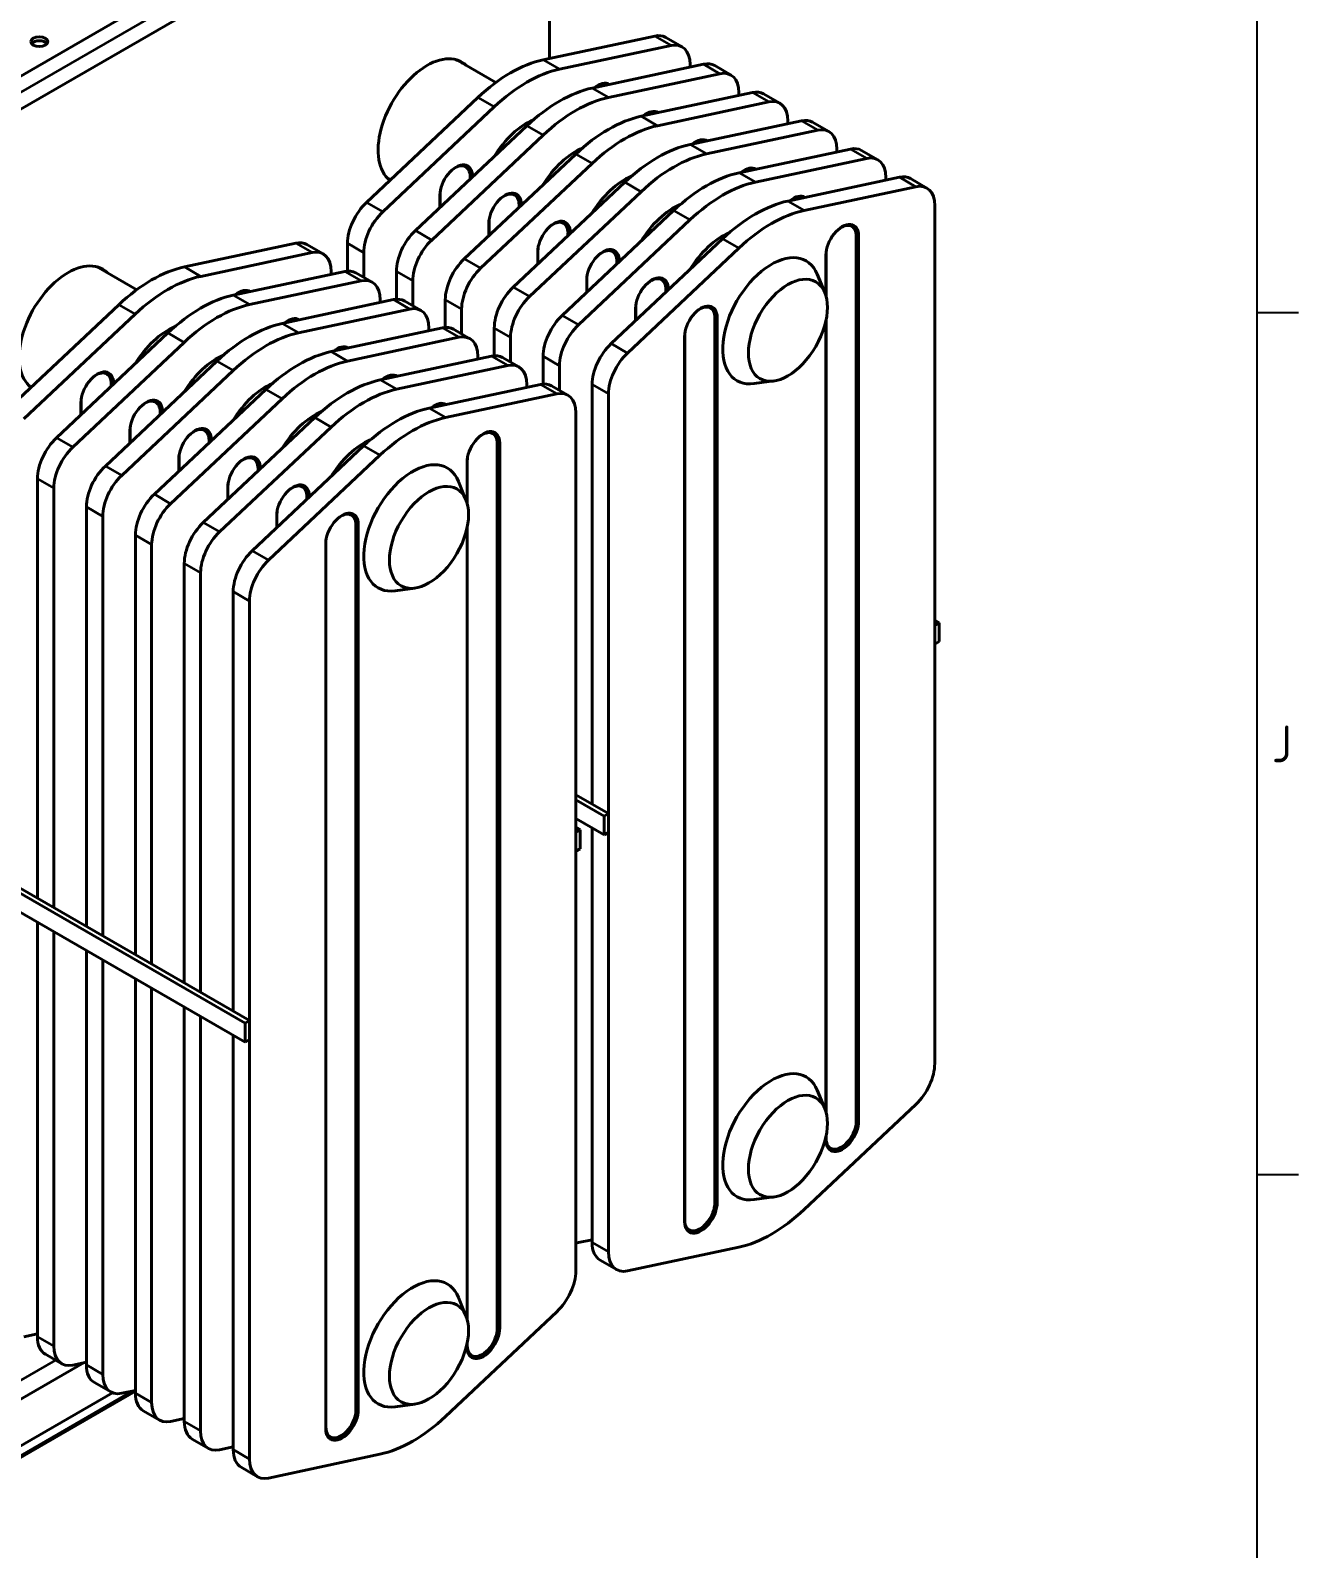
# Model space of a CAD drawing. Header units: millimetres. Extents: x 0 to 5945, y 0 to 4205.
# Drawn here: x 5347 to 5862, y 3002 to 3619 of the extents above; entities that cross this region are included whole.
import ezdxf

# ---------------------------------------------------------------- set-up
doc = ezdxf.new("R2010")
doc.units = ezdxf.units.MM
doc.header["$LTSCALE"] = 5
doc.layers.get('0').update_dxf_attribs({"color": 3, "lineweight": 25})
for name, color, linetype, lineweight in [('가시적인 것(ISO)', 3, 'Continuous', 40), ('가시적인 좁은 것(ISO)', 3, 'Continuous', 35), ('경계(ISO)', 7, 'Continuous', 25)]:
    doc.layers.add(name, color=color, linetype=linetype, lineweight=lineweight)
doc.styles.add('문자 텍스트_PSTEK_POSCO', font='isocp.shx')

# ---------------------------------------------------------------- blocks, each defined once
blk = doc.blocks.new('경계 Default Border')
at = {"layer": '경계(ISO)'}
for p, q in [((1169, 700.83), (1172.4, 700.83)), ((1169, 630.75), (1172.4, 630.75))]:
    blk.add_line(p, q, dxfattribs=at)
at = {"layer": '경계(ISO)', "flags": 128}
blk.add_lwpolyline([(20, 20), (20, 821), (1169, 821), (1169, 20), (20, 20)], dxfattribs=at)
at = {"layer": '경계(ISO)', "color": 2, "insert": (1170.23, 664.26), "char_height": 3, "attachment_point": 7, "style": '문자 텍스트_PSTEK_POSCO'}
blk.add_mtext('J', dxfattribs=at)

msp = doc.modelspace()

# ---------------------------------------------------------------- linework, layer by layer
at = {"layer": '가시적인 것(ISO)'}
for p, q in [((5596.936, 3733.594), (5313.74, 3570.091)), ((5557.559, 3607.418), (5557.559, 3656.767)), ((5555.071, 3606.888), (5600.347, 3616.544)), ((5606.976, 3612.717), (5561.7, 3603.06)), ((5611.466, 3612.163), (5604.837, 3615.99)), ((5535.784, 3597.642), (5520.348, 3606.554)), ((5574.959, 3595.406), (5620.234, 3605.062)), ((5614.702, 3603.882), (5614.702, 3605.01)), ((5631.354, 3600.681), (5624.724, 3604.508)), ((5626.863, 3601.235), (5581.588, 3591.579)), ((5594.846, 3583.924), (5640.122, 3593.58)), ((5634.59, 3592.4), (5634.59, 3593.528)), ((5651.241, 3589.199), (5644.612, 3593.026)), ((5483.217, 3548.919), (5528.492, 3591.542)), ((5535.122, 3587.715), (5489.846, 3545.092)), ((5646.751, 3589.753), (5601.475, 3580.097)), ((5503.104, 3537.437), (5548.38, 3580.061)), ((5614.733, 3572.442), (5660.009, 3582.098)), ((5654.477, 3580.918), (5654.477, 3582.046)), ((5671.128, 3577.717), (5664.499, 3581.544)), ((5555.009, 3576.233), (5509.733, 3533.61)), ((5666.638, 3578.271), (5621.363, 3568.615)), ((5522.992, 3525.955), (5568.267, 3568.579)), ((5634.621, 3560.96), (5679.896, 3570.616)), ((5674.364, 3569.436), (5674.364, 3570.564)), ((5691.016, 3566.235), (5684.387, 3570.062)), ((5574.896, 3564.751), (5529.621, 3522.128)), ((5686.526, 3566.789), (5641.25, 3557.133)), ((5492.942, 3558.074), (5492.505, 3558.327)), ((5525.345, 3559.428), (5525.345, 3558.375)), ((5526.314, 3559.476), (5526.314, 3559.287)), ((5542.879, 3514.473), (5588.155, 3557.097)), ((5654.508, 3549.478), (5699.784, 3559.134)), ((5706.413, 3555.307), (5661.137, 3545.651)), ((5694.252, 3557.954), (5694.252, 3559.082)), ((5710.903, 3554.753), (5704.274, 3558.58)), ((5513.056, 3546.805), (5513.056, 3551.822)), ((5513.14, 3546.885), (5513.14, 3552.381)), ((5594.784, 3553.269), (5549.508, 3510.646)), ((5545.233, 3547.946), (5545.233, 3546.893)), ((5546.201, 3547.994), (5546.201, 3547.805)), ((5562.766, 3502.991), (5608.042, 3545.615)), ((5714.139, 3198.826), (5714.139, 3547.6)), ((5532.943, 3535.323), (5532.943, 3540.34)), ((5533.028, 3535.403), (5533.028, 3540.899)), ((5565.12, 3536.464), (5565.12, 3535.411)), ((5566.089, 3536.512), (5566.089, 3536.323)), ((5614.671, 3541.787), (5569.395, 3499.164)), ((5409.231, 3522.687), (5454.506, 3532.343)), ((5465.625, 3527.962), (5458.996, 3531.789)), ((5475.491, 3521.02), (5475.491, 3532.291)), ((5582.654, 3491.509), (5627.929, 3534.133)), ((5634.558, 3530.305), (5589.283, 3487.682)), ((5682.235, 3535.188), (5682.235, 3175.419)), ((5683.203, 3535.237), (5683.203, 3175.468)), ((5461.135, 3528.515), (5415.86, 3518.859)), ((5482.12, 3528.464), (5482.12, 3518.439)), ((5552.83, 3523.841), (5552.83, 3528.858)), ((5552.915, 3523.921), (5552.915, 3529.417)), ((5585.007, 3524.982), (5585.007, 3523.929)), ((5585.976, 3525.03), (5585.976, 3524.841)), ((5669.945, 3510.883), (5669.945, 3527.582)), ((5670.03, 3510.567), (5670.03, 3528.141)), ((5389.943, 3513.441), (5374.508, 3522.353)), ((5429.118, 3511.205), (5474.394, 3520.861)), ((5468.861, 3519.681), (5468.861, 3520.809)), ((5485.513, 3516.48), (5478.884, 3520.307)), ((5495.378, 3509.538), (5495.378, 3520.809)), ((5572.803, 3512.439), (5572.803, 3517.935)), ((5669.48, 3512.242), (5666.426, 3519.711)), ((5481.023, 3517.033), (5435.747, 3507.377)), ((5502.007, 3516.982), (5502.007, 3506.957)), ((5572.718, 3512.359), (5572.718, 3517.376)), ((5604.895, 3513.5), (5604.895, 3512.447)), ((5605.863, 3513.548), (5605.863, 3513.359)), ((5337.376, 3464.718), (5382.652, 3507.341)), ((5449.005, 3499.723), (5494.281, 3509.379)), ((5500.91, 3505.551), (5455.634, 3495.895)), ((5488.749, 3508.199), (5488.749, 3509.327)), ((5505.4, 3504.998), (5498.771, 3508.825)), ((5515.265, 3498.056), (5515.265, 3509.327)), ((5592.605, 3500.878), (5592.605, 3505.894)), ((5592.69, 3500.957), (5592.69, 3506.453)), ((5389.281, 3503.514), (5344.005, 3460.89)), ((5521.894, 3505.5), (5521.894, 3495.475)), ((5624.782, 3502.018), (5624.782, 3142.249)), ((5625.751, 3502.067), (5625.751, 3142.298)), ((5669.945, 3179.181), (5669.945, 3500.905)), ((5670.03, 3178.865), (5670.03, 3501.318)), ((5357.263, 3453.236), (5402.539, 3495.859)), ((5468.893, 3488.241), (5514.168, 3497.897)), ((5520.797, 3494.069), (5475.522, 3484.413)), ((5508.636, 3496.717), (5508.636, 3497.845)), ((5525.288, 3493.516), (5518.658, 3497.343)), ((5535.153, 3486.574), (5535.153, 3497.845)), ((5541.782, 3494.018), (5541.782, 3483.993)), ((5612.493, 3134.643), (5612.493, 3494.412)), ((5612.577, 3135.202), (5612.577, 3494.971)), ((5409.168, 3492.032), (5363.893, 3449.408)), ((5377.151, 3441.754), (5422.426, 3484.377)), ((5488.78, 3476.759), (5534.056, 3486.415)), ((5540.685, 3482.587), (5495.409, 3472.931)), ((5528.524, 3485.235), (5528.524, 3486.363)), ((5545.175, 3482.034), (5538.546, 3485.861)), ((5555.04, 3475.092), (5555.04, 3486.363)), ((5561.669, 3482.536), (5561.669, 3472.511)), ((5379.504, 3475.226), (5379.504, 3474.174)), ((5380.473, 3475.275), (5380.473, 3475.086)), ((5429.056, 3480.55), (5383.78, 3437.926)), ((5508.667, 3465.277), (5553.943, 3474.933)), ((5548.411, 3473.753), (5548.411, 3474.881)), ((5574.927, 3304.321), (5574.927, 3474.881)), ((5648.746, 3476.331), (5640.752, 3475.241)), ((5347.101, 3473.873), (5346.664, 3474.126)), ((5397.038, 3430.272), (5442.314, 3472.895)), ((5448.943, 3469.068), (5403.667, 3426.444)), ((5560.572, 3471.106), (5515.297, 3461.449)), ((5565.062, 3470.552), (5558.433, 3474.379)), ((5581.557, 3471.054), (5581.557, 3122.28)), ((5367.215, 3462.604), (5367.215, 3467.621)), ((5367.3, 3462.684), (5367.3, 3468.18)), ((5399.392, 3463.744), (5399.392, 3462.692)), ((5400.361, 3463.793), (5400.361, 3463.604)), ((5568.298, 3114.625), (5568.298, 3463.399)), ((5387.187, 3451.202), (5387.187, 3456.698)), ((5416.926, 3418.79), (5462.201, 3461.413)), ((5468.83, 3457.586), (5423.555, 3414.962)), ((5387.102, 3451.122), (5387.102, 3456.139)), ((5419.279, 3452.262), (5419.279, 3451.21)), ((5420.248, 3452.311), (5420.248, 3452.122)), ((5536.394, 3450.987), (5536.394, 3091.218)), ((5537.362, 3451.035), (5537.362, 3091.267)), ((5406.99, 3439.64), (5406.99, 3444.657)), ((5407.074, 3439.72), (5407.074, 3445.216)), ((5436.813, 3407.308), (5482.089, 3449.931)), ((5488.718, 3446.104), (5443.442, 3403.48)), ((5524.189, 3426.366), (5524.189, 3443.94)), ((5439.167, 3440.78), (5439.167, 3439.728)), ((5440.135, 3440.829), (5440.135, 3440.64)), ((5524.104, 3426.682), (5524.104, 3443.381)), ((5349.537, 3266.048), (5349.537, 3436.608)), ((5356.166, 3432.78), (5356.166, 3262.221)), ((5426.877, 3428.158), (5426.877, 3433.175)), ((5426.962, 3428.238), (5426.962, 3433.734)), ((5523.639, 3428.041), (5520.585, 3435.51)), ((5459.054, 3429.298), (5459.054, 3428.246)), ((5460.023, 3429.347), (5460.023, 3429.158)), ((5369.425, 3254.566), (5369.425, 3425.126)), ((5376.054, 3421.298), (5376.054, 3250.739)), ((5446.764, 3416.676), (5446.764, 3421.693)), ((5446.849, 3416.756), (5446.849, 3422.252)), ((5389.312, 3243.084), (5389.312, 3413.644)), ((5478.941, 3417.816), (5478.941, 3058.048)), ((5479.91, 3417.865), (5479.91, 3058.096)), ((5524.104, 3094.98), (5524.104, 3416.704)), ((5524.189, 3094.664), (5524.189, 3417.117)), ((5395.941, 3409.816), (5395.941, 3239.257)), ((5466.652, 3050.442), (5466.652, 3410.211)), ((5466.737, 3051.001), (5466.737, 3410.77)), ((5409.199, 3231.602), (5409.199, 3402.162)), ((5415.828, 3398.334), (5415.828, 3227.775)), ((5429.087, 3220.12), (5429.087, 3390.68)), ((5502.906, 3392.13), (5494.911, 3391.04)), ((5435.716, 3386.852), (5435.716, 3038.078)), ((5715.907, 3378.061), (5714.139, 3379.082)), ((5714.139, 3377.04), (5715.907, 3378.061)), ((5714.139, 3377.04), (5714.139, 3369.386)), ((5715.907, 3370.406), (5715.907, 3378.061)), ((5714.139, 3369.386), (5715.907, 3370.406)), ((5568.298, 3308.149), (5581.557, 3300.494)), ((5579.789, 3299.473), (5568.298, 3306.107)), ((5568.298, 3298.453), (5579.789, 3291.819)), ((5581.557, 3300.494), (5579.789, 3299.473)), ((5579.789, 3291.819), (5579.789, 3299.473)), ((5581.557, 3300.494), (5581.557, 3292.839)), ((5570.066, 3293.86), (5568.298, 3294.881)), ((5568.298, 3292.839), (5570.066, 3293.86)), ((5568.298, 3292.839), (5568.298, 3285.185)), ((5570.066, 3286.205), (5570.066, 3293.86)), ((5574.927, 3126.107), (5574.927, 3294.625)), ((5581.557, 3292.839), (5579.789, 3291.819)), ((5568.298, 3285.185), (5570.066, 3286.205)), ((5329.65, 3277.53), (5435.716, 3216.293)), ((5433.948, 3215.272), (5327.882, 3276.509)), ((5327.882, 3268.855), (5433.948, 3207.617)), ((5349.537, 3087.834), (5349.537, 3256.352)), ((5356.166, 3252.525), (5356.166, 3084.006)), ((5369.425, 3076.352), (5369.425, 3244.87)), ((5376.054, 3241.043), (5376.054, 3072.524)), ((5389.312, 3064.87), (5389.312, 3233.388)), ((5395.941, 3229.561), (5395.941, 3061.042)), ((5409.199, 3053.388), (5409.199, 3221.906)), ((5415.828, 3218.079), (5415.828, 3049.56)), ((5435.716, 3216.293), (5433.948, 3215.272)), ((5435.716, 3216.293), (5435.716, 3208.638)), ((5429.087, 3041.906), (5429.087, 3210.424)), ((5433.948, 3207.617), (5433.948, 3215.272)), ((5435.716, 3208.638), (5433.948, 3207.617)), ((5669.48, 3180.541), (5666.426, 3188.009)), ((5661.137, 3139.574), (5706.413, 3182.198)), ((5669.945, 3167.813), (5669.945, 3169.203)), ((5670.03, 3168.372), (5670.03, 3169.617)), ((5648.746, 3144.629), (5640.752, 3143.54)), ((5569.395, 3126.055), (5574.927, 3127.235)), ((5589.283, 3114.573), (5634.558, 3124.229)), ((5584.793, 3115.127), (5578.164, 3118.954)), ((5523.639, 3096.339), (5520.585, 3103.808)), ((5515.297, 3055.373), (5560.572, 3097.997)), ((5344.005, 3087.782), (5349.537, 3088.962)), ((5359.402, 3076.854), (5352.773, 3080.681)), ((5524.104, 3083.612), (5524.104, 3085.002)), ((5524.189, 3084.171), (5524.189, 3085.415)), ((5363.893, 3076.3), (5369.425, 3077.48)), ((5379.29, 3065.372), (5372.661, 3069.199)), ((5389.312, 3065.649), (5292.173, 3009.566)), ((5383.78, 3064.818), (5389.312, 3065.998)), ((5399.177, 3053.89), (5392.548, 3057.717)), ((5502.906, 3060.428), (5494.911, 3059.338)), ((5403.667, 3053.336), (5409.199, 3054.516)), ((5419.065, 3042.408), (5412.435, 3046.235)), ((5423.555, 3041.854), (5429.087, 3043.034)), ((5443.442, 3030.372), (5488.718, 3040.028)), ((5438.952, 3030.926), (5432.323, 3034.753))]:
    msp.add_line(p, q, dxfattribs=at)
for centre, major_axis, start_param, end_param in [((5597.025, 3602.459), (7.812, 13.532), 0, 0.4799655), ((5350.289, 3612.625), (3.438, 0), 0.4239979, 2.7175948), ((5350.289, 3612.625), (-3.437, 0), 3.5655905, 5.8591875), ((5603.654, 3598.631), (7.812, 13.532), 5.4977871, 6.7631509), ((5507.841, 3581.624), (-14.062, -24.357), 3.0000532, 6.2098513), ((5506.427, 3582.44), (13.922, 24.113), 0, 0.0491678), ((5506.427, 3582.44), (14.062, 24.357), 6.1416458, 6.2328809), ((5541.782, 3550.546), (31.25, 54.127), 0.4799655, 1.0908308), ((5616.912, 3590.977), (7.812, 13.532), 0, 0.4799655), ((5548.411, 3546.719), (-31.25, -54.127), 3.6215582, 4.2324234), ((5623.541, 3587.149), (7.812, 13.532), 5.4977871, 6.7631509), ((5561.669, 3539.064), (31.25, 54.127), 0.4799655, 1.0908308), ((5577.137, 3588.819), (4.687, 8.119), 6.2651294, 7.2611723), ((5576.695, 3589.074), (4.315, 7.474), 0.0454203, 0.9145108), ((5636.799, 3579.495), (7.812, 13.532), 0, 0.4799655), ((5568.298, 3535.237), (-31.25, -54.127), 3.6215582, 4.2324234), ((5597.025, 3577.337), (4.687, 8.119), 6.2651294, 7.2611723), ((5596.583, 3577.592), (4.315, 7.474), 0.0454203, 0.9145108), ((5643.428, 3575.667), (7.812, 13.532), 5.4977871, 6.7631509), ((5548.411, 3558.201), (14.062, 24.357), 0.6504389, 1.520552), ((5581.557, 3527.582), (31.25, 54.127), 0.4799655, 1.0908308), ((5588.186, 3523.755), (-31.25, -54.127), 3.6215582, 4.2324234), ((5656.687, 3568.013), (7.812, 13.532), 0, 0.4799655), ((5616.912, 3565.855), (4.687, 8.119), 6.2651294, 7.2611723), ((5616.47, 3566.11), (4.315, 7.474), 0.0454203, 0.9145108), ((5663.316, 3564.185), (7.812, 13.532), 5.4977871, 6.7631509), ((5568.298, 3546.719), (14.062, 24.357), 0.6504389, 1.520552), ((5601.444, 3516.1), (31.25, 54.127), 0.4799655, 1.0908308), ((5608.073, 3512.273), (-31.25, -54.127), 3.6215582, 4.2324234), ((5676.574, 3556.531), (7.812, 13.532), 0, 0.4799655), ((5683.203, 3552.703), (7.812, 13.532), 5.4977871, 6.7631509), ((5519.685, 3555.649), (4.687, 8.119), 5.4977871, 8.6393798), ((5519.243, 3555.904), (4.315, 7.474), 5.4977871, 7.2584556), ((5636.799, 3554.373), (4.687, 8.119), 6.2651294, 7.2611723), ((5636.357, 3554.628), (4.315, 7.474), 0.0454203, 0.9145108), ((5506.427, 3582.44), (-13.922, -24.113), 6.2340175, 6.2831853), ((5588.186, 3535.237), (14.062, 24.357), 0.6504389, 1.520552), ((5621.331, 3504.618), (31.25, 54.127), 0.4799655, 1.0908308), ((5627.96, 3500.791), (-31.25, -54.127), 3.6215582, 4.2324234), ((5696.461, 3545.049), (7.812, 13.532), 0, 0.4799655), ((5703.091, 3541.221), (7.812, 13.532), 5.4977871, 6.7631509), ((5486.539, 3538.67), (7.812, 13.532), 1.0908308, 2.3561945), ((5519.243, 3555.904), (4.315, 7.474), 2.1663224, 2.3561945), ((5539.572, 3544.167), (4.687, 8.119), 5.4977871, 8.6393798), ((5539.13, 3544.422), (4.315, 7.474), 5.4977871, 7.2584556), ((5641.219, 3493.136), (31.25, 54.127), 0.4799655, 1.0908308), ((5656.687, 3542.891), (4.687, 8.119), 6.2651294, 7.2611723), ((5656.245, 3543.146), (4.315, 7.474), 0.0454203, 0.9145108), ((5493.168, 3534.842), (-7.812, -13.532), 4.2324234, 5.4977871), ((5608.073, 3523.755), (14.062, 24.357), 0.6504389, 1.520552), ((5647.848, 3489.309), (-31.25, -54.127), 3.6215582, 4.2324234), ((5506.427, 3527.188), (7.812, 13.532), 1.0908308, 2.3561945), ((5539.13, 3544.422), (4.315, 7.474), 2.1663224, 2.3561945), ((5559.46, 3532.685), (4.687, 8.119), 5.4977871, 8.6393798), ((5559.018, 3532.94), (4.315, 7.474), 5.4977871, 7.2584556), ((5627.96, 3512.273), (14.062, 24.357), 0.6504389, 1.520552), ((5676.574, 3531.409), (4.687, 8.119), 5.4977871, 8.6393798), ((5676.132, 3531.665), (4.315, 7.474), 5.4977871, 7.2584556), ((5451.184, 3518.257), (7.812, 13.532), 0, 0.4799655), ((5513.056, 3523.36), (-7.812, -13.532), 4.2324234, 5.4977871), ((5559.018, 3532.94), (4.315, 7.474), 2.1663224, 2.3561945), ((5579.347, 3521.203), (4.687, 8.119), 5.4977871, 8.6393798), ((5362, 3497.423), (-14.062, -24.357), 3.0000532, 6.2098513), ((5457.813, 3514.43), (7.812, 13.532), 5.4977871, 6.7631509), ((5526.314, 3515.706), (7.812, 13.532), 1.0908308, 2.3561945), ((5578.905, 3521.458), (4.315, 7.474), 5.4977871, 7.2584556), ((5647.848, 3500.791), (-14.062, -24.357), 2.7210583, 6.7037196), ((5676.132, 3531.665), (4.315, 7.474), 2.1663224, 2.3561945), ((5360.586, 3498.239), (13.922, 24.113), 0, 0.0491678), ((5360.586, 3498.239), (14.062, 24.357), 6.1416458, 6.2328809), ((5395.941, 3466.345), (31.25, 54.127), 0.4799655, 1.0908308), ((5402.57, 3462.517), (-31.25, -54.127), 3.6215582, 4.2324234), ((5471.071, 3506.775), (7.812, 13.532), 0, 0.4799655), ((5477.7, 3502.948), (7.812, 13.532), 5.4977871, 6.7631509), ((5532.943, 3511.878), (-7.812, -13.532), 4.2324234, 5.4977871), ((5578.905, 3521.458), (4.315, 7.474), 2.1663224, 2.3561945), ((5599.234, 3509.721), (4.687, 8.119), 5.4977871, 8.6393798), ((5598.792, 3509.976), (4.315, 7.474), 5.4977871, 7.2584556), ((5431.296, 3504.618), (4.687, 8.119), 6.2651294, 7.2611723), ((5430.854, 3504.873), (4.315, 7.474), 0.0454203, 0.9145108), ((5546.201, 3504.224), (7.812, 13.532), 1.0908308, 2.3561945), ((5415.828, 3454.863), (31.25, 54.127), 0.4799655, 1.0908308), ((5422.458, 3451.035), (-31.25, -54.127), 3.6215582, 4.2324234), ((5490.959, 3495.293), (7.812, 13.532), 0, 0.4799655), ((5497.588, 3491.466), (7.812, 13.532), 5.4977871, 6.7631509), ((5552.83, 3500.396), (-7.812, -13.532), 4.2324234, 5.4977871), ((5598.792, 3509.976), (4.315, 7.474), 2.1663224, 2.3561945), ((5619.122, 3498.239), (4.687, 8.119), 5.4977871, 8.6393798), ((5618.68, 3498.494), (4.315, 7.474), 5.4977871, 7.2584556), ((5435.716, 3443.381), (31.25, 54.127), 0.4799655, 1.0908308), ((5451.184, 3493.136), (4.687, 8.119), 6.2651294, 7.2611723), ((5450.742, 3493.391), (4.315, 7.474), 0.0454203, 0.9145108), ((5566.089, 3492.742), (7.812, 13.532), 1.0908308, 2.3561945), ((5402.57, 3473.999), (14.062, 24.357), 0.6504389, 1.520552), ((5442.345, 3439.553), (-31.25, -54.127), 3.6215582, 4.2324234), ((5510.846, 3483.811), (7.812, 13.532), 0, 0.4799655), ((5517.475, 3479.984), (7.812, 13.532), 5.4977871, 6.7631509), ((5572.718, 3488.914), (-7.812, -13.532), 4.2324234, 5.4977871), ((5618.68, 3498.494), (4.315, 7.474), 2.1663224, 2.3561945), ((5455.603, 3431.899), (31.25, 54.127), 0.4799655, 1.0908308), ((5471.071, 3481.654), (4.687, 8.119), 6.2651294, 7.2611723), ((5470.629, 3481.909), (4.315, 7.474), 0.0454203, 0.9145108), ((5585.976, 3481.26), (7.812, 13.532), 1.0908308, 2.3561945), ((5592.605, 3477.432), (-7.812, -13.532), 4.2324234, 5.4977871), ((5373.844, 3471.448), (4.687, 8.119), 5.4977871, 8.6393798), ((5422.458, 3462.517), (14.062, 24.357), 0.6504389, 1.520552), ((5462.232, 3428.072), (-31.25, -54.127), 3.6215582, 4.2324234), ((5530.733, 3472.329), (7.812, 13.532), 0, 0.4799655), ((5537.362, 3468.502), (7.812, 13.532), 5.4977871, 6.7631509), ((5373.402, 3471.703), (4.315, 7.474), 5.4977871, 7.2584556), ((5442.345, 3451.035), (14.062, 24.357), 0.6504389, 1.520552), ((5475.491, 3420.417), (31.25, 54.127), 0.4799655, 1.0908308), ((5490.959, 3470.172), (4.687, 8.119), 6.2651294, 7.2611723), ((5490.517, 3470.427), (4.315, 7.474), 0.0454203, 0.9145108), ((5550.621, 3460.847), (7.812, 13.532), 0, 0.4799655), ((5360.586, 3498.239), (-13.922, -24.113), 6.2340175, 6.2831853), ((5373.402, 3471.703), (4.315, 7.474), 2.1663224, 2.3561945), ((5393.731, 3459.966), (4.687, 8.119), 5.4977871, 8.6393798), ((5482.12, 3416.59), (-31.25, -54.127), 3.6215582, 4.2324234), ((5557.25, 3457.02), (7.812, 13.532), 5.4977871, 6.7631509), ((5393.289, 3460.221), (4.315, 7.474), 5.4977871, 7.2584556), ((5462.232, 3439.553), (14.062, 24.357), 0.6504389, 1.520552), ((5495.378, 3408.935), (31.25, 54.127), 0.4799655, 1.0908308), ((5510.846, 3458.69), (4.687, 8.119), 6.2651294, 7.2611723), ((5510.404, 3458.945), (4.315, 7.474), 0.0454203, 0.9145108), ((5393.289, 3460.221), (4.315, 7.474), 2.1663224, 2.3561945), ((5413.619, 3448.484), (4.687, 8.119), 5.4977871, 8.6393798), ((5413.177, 3448.739), (4.315, 7.474), 5.4977871, 7.2584556), ((5502.007, 3405.108), (-31.25, -54.127), 3.6215582, 4.2324234), ((5530.733, 3447.208), (4.687, 8.119), 5.4977871, 8.6393798), ((5360.586, 3442.987), (7.812, 13.532), 1.0908308, 2.3561945), ((5482.12, 3428.072), (14.062, 24.357), 0.6504389, 1.520552), ((5530.291, 3447.463), (4.315, 7.474), 5.4977871, 7.2584556), ((5367.215, 3439.159), (-7.812, -13.532), 4.2324234, 5.4977871), ((5413.177, 3448.739), (4.315, 7.474), 2.1663224, 2.3561945), ((5433.506, 3437.002), (4.687, 8.119), 5.4977871, 8.6393798), ((5433.064, 3437.257), (4.315, 7.474), 5.4977871, 7.2584556), ((5502.007, 3416.59), (-14.062, -24.357), 2.7210583, 6.7037196), ((5530.291, 3447.463), (4.315, 7.474), 2.1663224, 2.3561945), ((5380.473, 3431.505), (7.812, 13.532), 1.0908308, 2.3561945), ((5387.102, 3427.677), (-7.812, -13.532), 4.2324234, 5.4977871), ((5433.064, 3437.257), (4.315, 7.474), 2.1663224, 2.3561945), ((5453.394, 3425.52), (4.687, 8.119), 5.4977871, 8.6393798), ((5452.952, 3425.775), (4.315, 7.474), 5.4977871, 7.2584556), ((5400.361, 3420.023), (7.812, 13.532), 1.0908308, 2.3561945), ((5406.99, 3416.195), (-7.812, -13.532), 4.2324234, 5.4977871), ((5452.952, 3425.775), (4.315, 7.474), 2.1663224, 2.3561945), ((5473.281, 3414.038), (4.687, 8.119), 5.4977871, 8.6393798), ((5472.839, 3414.293), (4.315, 7.474), 5.4977871, 7.2584556), ((5420.248, 3408.541), (7.812, 13.532), 1.0908308, 2.3561945), ((5426.877, 3404.713), (-7.812, -13.532), 4.2324234, 5.4977871), ((5440.135, 3397.059), (7.812, 13.532), 1.0908308, 2.3561945), ((5472.839, 3414.293), (4.315, 7.474), 2.1663224, 2.3561945), ((5446.764, 3393.231), (-7.812, -13.532), 4.2324234, 5.4977871), ((5647.848, 3169.089), (-14.062, -24.357), 2.7210583, 6.7037196), ((5703.091, 3192.447), (7.812, 13.532), 4.2324234, 5.4977871), ((5676.574, 3171.641), (-4.687, -8.119), 5.4977871, 8.6393798), ((5676.132, 3171.896), (-4.315, -7.474), 5.4977871, 8.6393798), ((5619.122, 3138.47), (-4.687, -8.119), 5.4977871, 8.6393798), ((5618.68, 3138.726), (-4.315, -7.474), 5.4977871, 8.6393798), ((5647.848, 3180.571), (31.25, 54.127), 3.6215582, 4.2324234), ((5572.718, 3140.14), (-7.812, -13.532), 0.3738813, 0.4799655), ((5585.976, 3132.486), (-7.812, -13.532), 5.4977871, 6.2831853), ((5592.605, 3128.658), (-7.812, -13.532), 5.4977871, 6.7631509), ((5502.007, 3084.888), (-14.062, -24.357), 2.7210583, 6.7037196), ((5557.25, 3108.246), (7.812, 13.532), 4.2324234, 5.4977871), ((5360.586, 3094.213), (-7.812, -13.532), 5.4977871, 6.2831853), ((5530.733, 3087.439), (-4.687, -8.119), 5.4977871, 8.6393798), ((5530.291, 3087.694), (-4.315, -7.474), 5.4977871, 8.6393798), ((5367.215, 3090.385), (-7.812, -13.532), 5.4977871, 6.7631509), ((5380.473, 3082.731), (-7.812, -13.532), 5.4977871, 6.2831853), ((5387.102, 3078.903), (-7.812, -13.532), 5.4977871, 6.7631509), ((5400.361, 3071.249), (-7.812, -13.532), 5.4977871, 6.2831853), ((5406.99, 3067.421), (-7.812, -13.532), 5.4977871, 6.7631509), ((5473.281, 3054.269), (-4.687, -8.119), 5.4977871, 8.6393798), ((5472.839, 3054.524), (-4.315, -7.474), 5.4977871, 8.6393798), ((5502.007, 3096.37), (31.25, 54.127), 3.6215582, 4.2324234), ((5420.248, 3059.767), (-7.812, -13.532), 5.4977871, 6.2831853), ((5426.877, 3055.939), (-7.812, -13.532), 5.4977871, 6.7631509), ((5440.135, 3048.285), (-7.812, -13.532), 5.4977871, 6.2831853), ((5446.764, 3044.457), (-7.812, -13.532), 5.4977871, 6.7631509)]:
    msp.add_ellipse(centre, major_axis=major_axis, ratio=0.5773503, start_param=start_param, end_param=end_param, dxfattribs=at)
for centre, major_axis in [((5350.289, 3614.258), (-3.438, 0)), ((5654.477, 3496.963), (-11.356, -19.669)), ((5508.636, 3412.762), (-11.356, -19.669)), ((5654.477, 3165.262), (-11.356, -19.669)), ((5508.636, 3081.06), (-11.356, -19.669))]:
    msp.add_ellipse(centre, major_axis=major_axis, ratio=0.5773503, dxfattribs=at)
at = {"layer": '가시적인 좁은 것(ISO)'}
for p, q in [((5312.282, 3582.721), (5592.738, 3744.643)), ((5595.566, 3739.744), (5315.11, 3577.822)), ((5600.347, 3616.544), (5606.976, 3612.717)), ((5555.071, 3606.888), (5561.7, 3603.06)), ((5620.234, 3605.062), (5626.863, 3601.235)), ((5574.959, 3595.406), (5581.588, 3591.579)), ((5640.122, 3593.58), (5646.751, 3589.753)), ((5528.492, 3591.542), (5535.122, 3587.715)), ((5548.38, 3580.061), (5555.009, 3576.233)), ((5594.846, 3583.924), (5601.475, 3580.097)), ((5660.009, 3582.098), (5666.638, 3578.271)), ((5568.267, 3568.579), (5574.896, 3564.751)), ((5614.733, 3572.442), (5621.363, 3568.615)), ((5679.896, 3570.616), (5686.526, 3566.789)), ((5526.314, 3559.476), (5525.345, 3559.428)), ((5588.155, 3557.097), (5594.784, 3553.269)), ((5634.621, 3560.96), (5641.25, 3557.133)), ((5699.784, 3559.134), (5706.413, 3555.307)), ((5483.217, 3548.919), (5489.846, 3545.092)), ((5513.056, 3551.822), (5513.14, 3552.381)), ((5654.508, 3549.478), (5661.137, 3545.651)), ((5546.201, 3547.994), (5545.233, 3547.946)), ((5608.042, 3545.615), (5614.671, 3541.787)), ((5503.104, 3537.437), (5509.733, 3533.61)), ((5532.943, 3540.34), (5533.028, 3540.899)), ((5566.089, 3536.512), (5565.12, 3536.464)), ((5454.506, 3532.343), (5461.135, 3528.515)), ((5475.491, 3532.291), (5482.12, 3528.464)), ((5627.929, 3534.133), (5634.558, 3530.305)), ((5683.203, 3535.237), (5682.235, 3535.188)), ((5522.992, 3525.955), (5529.621, 3522.128)), ((5552.83, 3528.858), (5552.915, 3529.417)), ((5585.976, 3525.03), (5585.007, 3524.982)), ((5669.945, 3527.582), (5670.03, 3528.141)), ((5373.932, 3522.658), (5373.932, 3522.683)), ((5375.7, 3521.664), (5375.7, 3521.89)), ((5409.231, 3522.687), (5415.86, 3518.859)), ((5474.394, 3520.861), (5481.023, 3517.033)), ((5495.378, 3520.809), (5502.007, 3516.982)), ((5572.718, 3517.376), (5572.803, 3517.935)), ((5542.879, 3514.473), (5549.508, 3510.646)), ((5605.863, 3513.548), (5604.895, 3513.5)), ((5382.652, 3507.341), (5389.281, 3503.514)), ((5429.118, 3511.205), (5435.747, 3507.377)), ((5494.281, 3509.379), (5500.91, 3505.551)), ((5515.265, 3509.327), (5521.894, 3505.5)), ((5592.605, 3505.894), (5592.69, 3506.453)), ((5449.005, 3499.723), (5455.634, 3495.895)), ((5562.766, 3502.991), (5569.395, 3499.164)), ((5625.751, 3502.067), (5624.782, 3502.018)), ((5402.539, 3495.859), (5409.168, 3492.032)), ((5514.168, 3497.897), (5520.797, 3494.069)), ((5535.153, 3497.845), (5541.782, 3494.018)), ((5612.493, 3494.412), (5612.577, 3494.971)), ((5468.893, 3488.241), (5475.522, 3484.413)), ((5582.654, 3491.509), (5589.283, 3487.682)), ((5422.426, 3484.377), (5429.056, 3480.55)), ((5534.056, 3486.415), (5540.685, 3482.587)), ((5555.04, 3486.363), (5561.669, 3482.536)), ((5380.473, 3475.275), (5379.504, 3475.226)), ((5488.78, 3476.759), (5495.409, 3472.931)), ((5553.943, 3474.933), (5560.572, 3471.106)), ((5574.927, 3474.881), (5581.557, 3471.054)), ((5442.314, 3472.895), (5448.943, 3469.068)), ((5367.215, 3467.621), (5367.3, 3468.18)), ((5400.361, 3463.793), (5399.392, 3463.744)), ((5508.667, 3465.277), (5515.297, 3461.449)), ((5387.102, 3456.139), (5387.187, 3456.698)), ((5462.201, 3461.413), (5468.83, 3457.586)), ((5357.263, 3453.236), (5363.893, 3449.408)), ((5420.248, 3452.311), (5419.279, 3452.262)), ((5537.362, 3451.035), (5536.394, 3450.987)), ((5406.99, 3444.657), (5407.074, 3445.216)), ((5482.089, 3449.931), (5488.718, 3446.104)), ((5524.104, 3443.381), (5524.189, 3443.94)), ((5377.151, 3441.754), (5383.78, 3437.926)), ((5440.135, 3440.829), (5439.167, 3440.78)), ((5349.537, 3436.608), (5356.166, 3432.78)), ((5426.877, 3433.175), (5426.962, 3433.734)), ((5397.038, 3430.272), (5403.667, 3426.444)), ((5460.023, 3429.347), (5459.054, 3429.298)), ((5369.425, 3425.126), (5376.054, 3421.298)), ((5446.764, 3421.693), (5446.849, 3422.252)), ((5389.312, 3413.644), (5395.941, 3409.816)), ((5416.926, 3418.79), (5423.555, 3414.962)), ((5479.91, 3417.865), (5478.941, 3417.816)), ((5436.813, 3407.308), (5443.442, 3403.48)), ((5466.652, 3410.211), (5466.737, 3410.77)), ((5409.199, 3402.162), (5415.828, 3398.334)), ((5429.087, 3390.68), (5435.716, 3386.852)), ((5683.203, 3175.468), (5682.235, 3175.419)), ((5669.945, 3167.813), (5670.03, 3168.372)), ((5625.751, 3142.298), (5624.782, 3142.249)), ((5612.493, 3134.643), (5612.577, 3135.202)), ((5574.927, 3126.107), (5581.557, 3122.28)), ((5349.537, 3087.834), (5356.166, 3084.006)), ((5537.362, 3091.267), (5536.394, 3091.218)), ((5524.104, 3083.612), (5524.189, 3084.171)), ((5356.846, 3078.33), (5272.286, 3029.509)), ((5368.548, 3077.293), (5275.513, 3023.579)), ((5369.425, 3076.352), (5376.054, 3072.524)), ((5380.02, 3065.022), (5290.559, 3013.372)), ((5387.96, 3065.709), (5292.173, 3010.407)), ((5389.312, 3064.87), (5395.941, 3061.042)), ((5479.91, 3058.096), (5478.941, 3058.048)), ((5409.199, 3053.388), (5415.828, 3049.56)), ((5466.652, 3050.442), (5466.737, 3051.001)), ((5429.087, 3041.906), (5435.716, 3038.078))]:
    msp.add_line(p, q, dxfattribs=at)

# ---------------------------------------------------------------- block references
at = {"xscale": 5, "yscale": 5, "zscale": 5}
msp.add_blockref('경계 Default Border', (0, 0), dxfattribs=at)

doc.saveas('drawing.dxf')
